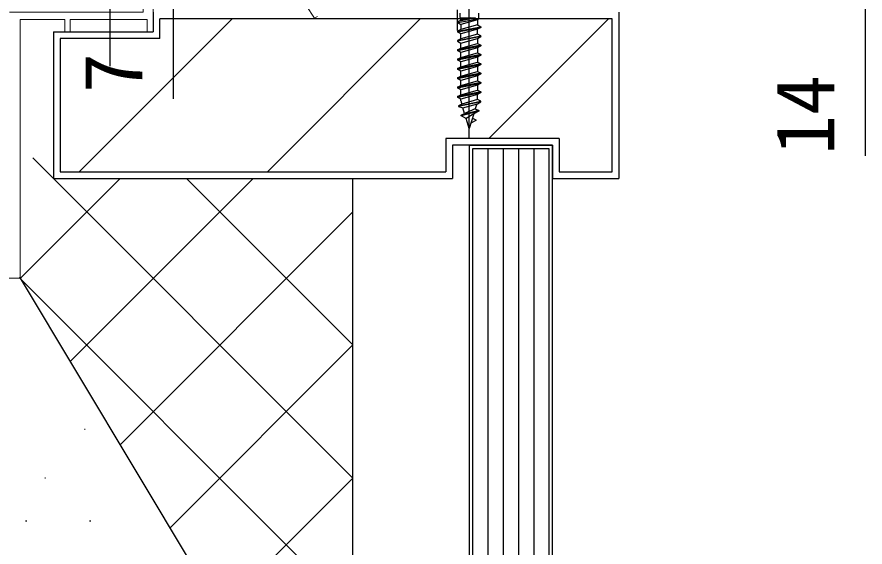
# Model space of a CAD drawing. Units: millimetres, scale not verified. Extents: x -525 to 525, y -782 to 777.
# Drawn here: x -333.5 to -206, y -606.9 to -527.2 of the extents above; entities that cross this region are included whole.
import ezdxf
from ezdxf.enums import TextEntityAlignment as Align

# ---------------------------------------------------------------- set-up
doc = ezdxf.new("R2010")
doc.units = ezdxf.units.MM
doc.header["$LTSCALE"] = 4
doc.layers.add('0-2_YKK_11', color=7, linetype='Continuous', lineweight=18)
for name, color, linetype in [('0-4_YKK_13', 4, 'Continuous'), ('0-6_YKK_D', 6, 'Continuous'), ('0-8_YSS_K', 3, 'Continuous'), ('0-9_YSS_KE', 3, 'Continuous')]:
    doc.layers.add(name, color=color, linetype=linetype)
doc.styles.add('ＭＳ ゴシック', font='')
doc.styles.get('ＭＳ ゴシック').set_extended_font_data('MS Gothic')

msp = doc.modelspace()

# ---------------------------------------------------------------- linework, layer by layer
at = {"layer": '0-2_YKK_11'}
for points in [[(-334.632, -526.504), (-314.502, -526.504), (-314.502, -524.504), (-313.002, -524.504), (-313.002, -529.504), (-313.902, -529.504), (-313.902, -527.604), (-325.502, -527.604), (-325.502, -529.504), (-326.302, -529.504), (-326.302, -527.604), (-333.002, -527.604), (-333.002, -566.504), (-335.044, -566.504)], [(-290.002, -525.504), (-288.748, -527.411), (-288.312, -527.181)]]:
    msp.add_lwpolyline(points, dxfattribs=at)
at = {"layer": '0-4_YKK_13'}
for p, q in [((-319.501, -534.642), (-319.502, -516.455)), ((-265.502, -545.351), (-265.502, -522.216)), ((-267.252, -529.298), (-267.252, -526.169)), ((-264.102, -527.586), (-267.216, -528.123)), ((-265.38, -527.354), (-266.742, -527.739)), ((-264.262, -527.67), (-266.742, -528.37)), ((-264.262, -528.439), (-266.742, -529.139)), ((-267.252, -529.404), (-267.252, -529.504)), ((-266.742, -530.539), (-266.742, -529.77)), ((-267.252, -530.804), (-267.252, -530.904)), ((-266.742, -531.939), (-266.742, -531.17)), ((-267.252, -532.204), (-267.252, -532.304)), ((-266.742, -533.339), (-266.742, -532.57)), ((-267.252, -533.604), (-267.252, -533.704)), ((-266.742, -534.739), (-266.742, -533.97)), ((-267.252, -535.004), (-267.252, -535.104)), ((-266.742, -536.139), (-266.742, -535.37)), ((-267.252, -536.404), (-267.252, -536.504)), ((-267.252, -537.804), (-267.252, -537.904)), ((-266.742, -537.539), (-266.742, -536.77)), ((-267.252, -539.204), (-267.252, -539.304)), ((-266.742, -538.939), (-266.742, -538.17)), ((-267.133, -540.604), (-263.752, -539.904)), ((-263.752, -540.004), (-267.133, -540.704)), ((-266.742, -539.829), (-266.742, -539.57)), ((-264.262, -539.639), (-266.623, -540.339)), ((-264.085, -541.304), (-266.705, -542.004)), ((-264.085, -541.404), (-266.705, -542.104)), ((-264.595, -541.039), (-266.195, -541.739)), ((-264.825, -541.789), (-265.965, -542.489))]:
    msp.add_line(p, q, dxfattribs=at)
for points in [[(-264.102, -526.685), (-264.102, -527.586), (-264.262, -527.67), (-264.262, -528.439), (-263.752, -528.704), (-263.752, -528.804), (-264.262, -529.07), (-266.742, -529.77), (-267.252, -529.504), (-263.752, -528.804)], [(-266.902, -526.685), (-266.902, -527.262), (-266.742, -527.354), (-264.562, -527.354), (-267.147, -527.95), (-266.742, -527.739), (-266.742, -527.354)], [(-267.147, -527.95), (-267.216, -528.123), (-266.742, -528.37), (-266.742, -529.139), (-267.252, -529.404), (-263.752, -528.704)], [(-263.752, -530.104), (-264.262, -529.839), (-264.262, -529.07)], [(-264.262, -529.839), (-266.742, -530.539), (-267.252, -530.804), (-263.752, -530.104), (-263.752, -530.204), (-267.252, -530.904), (-266.742, -531.17), (-264.262, -530.47), (-263.752, -530.204)], [(-264.262, -530.47), (-264.262, -531.239), (-263.752, -531.504), (-263.752, -531.604), (-264.262, -531.87), (-266.742, -532.57), (-267.252, -532.304), (-263.752, -531.604)], [(-263.752, -531.504), (-267.252, -532.204), (-266.742, -531.939), (-264.262, -531.239)], [(-264.262, -531.87), (-264.262, -532.639), (-263.752, -532.904), (-263.752, -533.004), (-264.262, -533.27), (-266.742, -533.97), (-267.252, -533.704), (-263.752, -533.004)], [(-263.752, -532.904), (-267.252, -533.604), (-266.742, -533.339), (-264.262, -532.639)], [(-264.262, -533.27), (-264.262, -534.039), (-263.752, -534.304), (-263.752, -534.404), (-264.262, -534.67), (-266.742, -535.37), (-267.252, -535.104), (-263.752, -534.404)], [(-263.752, -534.304), (-267.252, -535.004), (-266.742, -534.739), (-264.262, -534.039)], [(-264.262, -534.67), (-264.262, -535.439), (-263.752, -535.704), (-263.752, -535.804), (-264.262, -536.07), (-266.742, -536.77), (-267.252, -536.504), (-263.752, -535.804)], [(-263.752, -535.704), (-267.252, -536.404), (-266.742, -536.139), (-264.262, -535.439)], [(-264.262, -536.07), (-264.262, -536.839), (-263.752, -537.104), (-263.752, -537.204), (-264.262, -537.47), (-266.742, -538.17), (-267.252, -537.904), (-263.752, -537.204)], [(-263.752, -537.104), (-267.252, -537.804), (-266.742, -537.539), (-264.262, -536.839)], [(-264.262, -537.47), (-264.262, -538.239), (-263.752, -538.504), (-263.752, -538.604), (-264.262, -538.87), (-266.742, -539.57), (-267.252, -539.304), (-263.752, -538.604)], [(-263.752, -538.504), (-267.252, -539.204), (-266.742, -538.939), (-264.262, -538.239)], [(-264.369, -540.3), (-264.595, -541.039), (-264.085, -541.304), (-264.085, -541.404), (-264.825, -541.789), (-265.502, -544.004), (-265.965, -542.489), (-266.705, -542.104), (-266.705, -542.004), (-266.195, -541.739), (-266.454, -540.888), (-264.262, -540.27), (-263.752, -540.004), (-263.752, -539.904), (-264.262, -539.639), (-264.262, -538.87)], [(-266.707, -540.063), (-266.623, -540.339), (-267.133, -540.604), (-267.133, -540.704), (-266.454, -540.888)], [(-265.023, -542.439), (-264.513, -542.704), (-264.513, -542.804), (-265.253, -543.189)]]:
    msp.add_lwpolyline(points, dxfattribs=at)
msp.add_arc((-265.942, -539.829), 0.8, 179.99998, 196.99998, dxfattribs=at)
at = {"layer": '0-6_YKK_D'}
for points in [[(-206.002, -512.504), (-206.002, -526.5), (-206.002, -548.118)], [(-310.002, -519.504), (-310.002, -526.504), (-310.002, -539.531)]]:
    msp.add_lwpolyline(points, dxfattribs=at)
at = {"layer": '0-8_YSS_K'}
for p, q in [((-324.139, -550.504), (-301.139, -527.504)), ((-312.002, -530.504), (-312.002, -527.504)), ((-244.002, -527.504), (-312.002, -527.504)), ((-295.855, -550.504), (-272.855, -527.504)), ((-262.57, -545.504), (-244.57, -527.504)), ((-244.002, -550.504), (-244.002, -527.504)), ((-312.002, -530.504), (-327.002, -530.504)), ((-327.002, -530.504), (-327.002, -550.504)), ((-269.002, -545.504), (-269.002, -550.504)), ((-252.002, -545.504), (-269.002, -545.504)), ((-252.002, -545.504), (-252.002, -550.504)), ((-262.702, -547.041), (-262.702, -721.356)), ((-260.402, -547.041), (-260.402, -721.356)), ((-258.102, -547.041), (-258.102, -721.356)), ((-255.802, -547.041), (-255.802, -721.356)), ((-331.102, -548.409), (-283.002, -596.509)), ((-327.002, -550.504), (-269.002, -550.504)), ((-323.802, -550.504), (-269.002, -550.504)), ((-252.002, -550.504), (-244.002, -550.504)), ((-317.971, -551.504), (-332.99, -566.523)), ((-297.982, -551.504), (-325.495, -579.016)), ((-324.802, -551.504), (-268.002, -551.504)), ((-308.009, -551.504), (-283.002, -576.511)), ((-283.002, -556.513), (-317.999, -591.509)), ((-333.15, -566.359), (-283.002, -616.507)), ((-333.002, -566.504), (-303, -616.507)), ((-283.002, -576.511), (-310.499, -604.008)), ((-323.32, -589.171), (-323.22, -589.171)), ((-329.317, -596.448), (-329.217, -596.448)), ((-283.002, -596.509), (-303, -616.507)), ((-332.198, -602.933), (-331.998, -602.933)), ((-322.565, -602.933), (-322.365, -602.933))]:
    msp.add_line(p, q, dxfattribs=at)
for points in [[(-253.002, -721.356), (-253.002, -546.541), (-265.502, -546.541), (-265.502, -721.356)], [(-253.502, -721.356), (-253.502, -547.041), (-265.002, -547.041), (-265.002, -721.356)]]:
    msp.add_lwpolyline(points, dxfattribs=at)
at = {"layer": '0-9_YSS_KE'}
for p, q in [((-313.002, -526.504), (-313.002, -529.504)), ((-243.002, -526.504), (-243.002, -551.504)), ((-328.002, -529.504), (-313.002, -529.504)), ((-328.002, -529.504), (-328.002, -551.504)), ((-253.002, -546.504), (-268.002, -546.504)), ((-268.002, -546.504), (-268.002, -551.504)), ((-253.002, -546.504), (-253.002, -551.504)), ((-328.002, -551.504), (-268.002, -551.504)), ((-283.002, -616.507), (-283.002, -551.504)), ((-253.002, -551.504), (-243.002, -551.504))]:
    msp.add_line(p, q, dxfattribs=at)

# ---------------------------------------------------------------- texts
at = {"layer": '0-6_YKK_D', "style": 'ＭＳ ゴシック'}
for s, p in [('7', (-312.002, -538.69)), ('14', (-208.002, -547.959))]:
    msp.add_text(s, height=8.798, rotation=90, dxfattribs=at).set_placement(p, align=Align.BOTTOM_LEFT)

doc.saveas('drawing.dxf')
